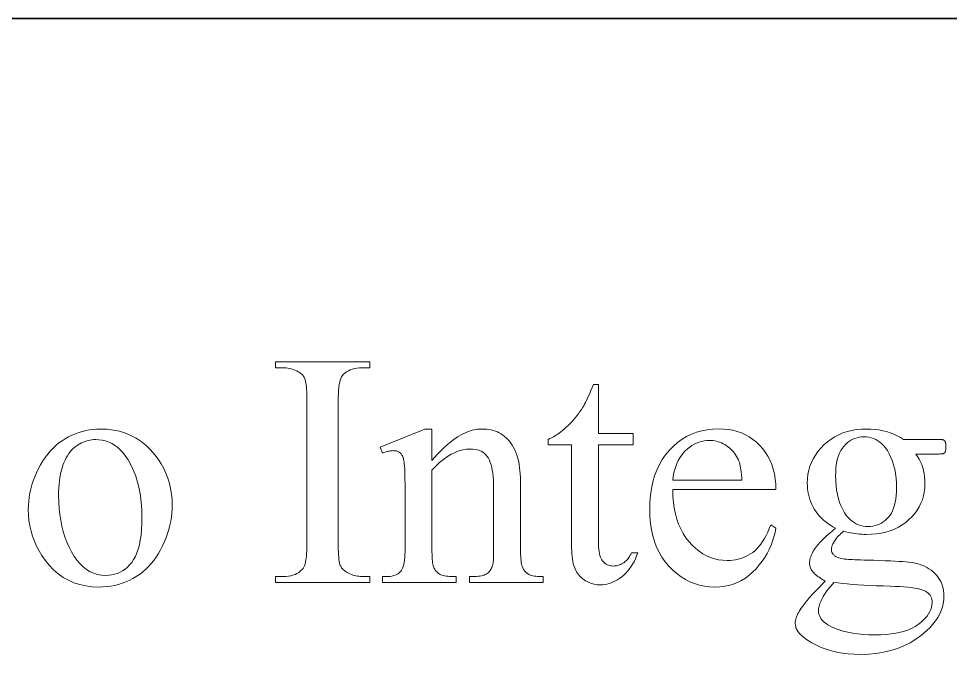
# Model space of a CAD drawing. Extents: x 0 to 297, y 0 to 210.
# Drawn here: x 227.94 to 248.58, y 55.92 to 70 of the extents above; entities that cross this region are included whole.
import ezdxf

# ---------------------------------------------------------------- set-up
doc = ezdxf.new("R2010")
doc.units = 0

msp = doc.modelspace()

# ---------------------------------------------------------------- linework, layer by layer
at = {"color": 7, "lineweight": 35}
msp.add_line((162, 70), (287, 70), dxfattribs=at)
at = {"color": 7, "lineweight": 13}
for points in [[(235.722778, 57.642391), (235.722778, 57.50901), (233.628342, 57.50901), (233.628342, 57.642391), (233.801376, 57.642391), (233.860275, 57.644157), (233.915863, 57.649456), (233.96814, 57.658291), (234.01709, 57.670654), (234.062729, 57.68655), (234.105042, 57.705982), (234.144058, 57.728947), (234.179749, 57.75544), (234.212112, 57.785469), (234.241165, 57.819031), (234.257599, 57.845348), (234.272308, 57.878151), (234.285294, 57.917446), (234.296539, 57.963226), (234.306061, 58.015499), (234.313843, 58.074261), (234.319901, 58.139507), (234.324219, 58.211246), (234.326813, 58.289471), (234.327682, 58.374187), (234.327682, 61.532082), (234.327225, 61.603821), (234.325806, 61.670509), (234.323471, 61.732155), (234.32019, 61.78875), (234.315979, 61.840302), (234.310822, 61.886803), (234.304718, 61.928261), (234.297699, 61.964668), (234.289734, 61.996033), (234.280823, 62.022346), (234.272858, 62.040119), (234.263382, 62.057388), (234.25238, 62.07415), (234.239868, 62.090408), (234.225845, 62.106163), (234.210312, 62.12141), (234.193268, 62.136154), (234.174698, 62.150394), (234.154617, 62.164131), (234.133026, 62.177361), (234.101151, 62.193798), (234.069, 62.208504), (234.03656, 62.221481), (234.003815, 62.232731), (233.970795, 62.242249), (233.937485, 62.250034), (233.9039, 62.256088), (233.87001, 62.260418), (233.835831, 62.263012), (233.801376, 62.263878), (233.628342, 62.263878), (233.628342, 62.397259), (235.722778, 62.397259), (235.722778, 62.263878), (235.546143, 62.263878), (235.48793, 62.262112), (235.432953, 62.256813), (235.381226, 62.247978), (235.332733, 62.235615), (235.287491, 62.219719), (235.245499, 62.200287), (235.206741, 62.177322), (235.171234, 62.150826), (235.138977, 62.120796), (235.109955, 62.087238), (235.092834, 62.060921), (235.077515, 62.028114), (235.063995, 61.988823), (235.052277, 61.943039), (235.042358, 61.89077), (235.034241, 61.832008), (235.027939, 61.766762), (235.023438, 61.695023), (235.020721, 61.616798), (235.019821, 61.532082), (235.019821, 58.374187), (235.020294, 58.302448), (235.021698, 58.23576), (235.024048, 58.174114), (235.027328, 58.117519), (235.03154, 58.065968), (235.036697, 58.019463), (235.042786, 57.978008), (235.04982, 57.941597), (235.057785, 57.910236), (235.066696, 57.883919), (235.074692, 57.86615), (235.08429, 57.848881), (235.095459, 57.832119), (235.108215, 57.815861), (235.122574, 57.800106), (235.138504, 57.784859), (235.156021, 57.770115), (235.175125, 57.755875), (235.195816, 57.742138), (235.218094, 57.728909), (235.249283, 57.712471), (235.280823, 57.697762), (235.312729, 57.684784), (235.344986, 57.673538), (235.377609, 57.664021), (235.410599, 57.656235), (235.443939, 57.650177), (235.477646, 57.645851), (235.511719, 57.643257), (235.546143, 57.642391)], [(240.784073, 61.896175), (240.784073, 60.8111), (241.555511, 60.8111), (241.555511, 60.558758), (240.784073, 60.558758), (240.784073, 58.417446), (240.784988, 58.35537), (240.78775, 58.297474), (240.792343, 58.243763), (240.798767, 58.194229), (240.807053, 58.14888), (240.817154, 58.107712), (240.829117, 58.070724), (240.842896, 58.037922), (240.858521, 58.0093), (240.875992, 57.984856), (240.894897, 57.963623), (240.914856, 57.944626), (240.935852, 57.927864), (240.957901, 57.913338), (240.980988, 57.901043), (241.005127, 57.890987), (241.030304, 57.883163), (241.056519, 57.877575), (241.083801, 57.874222), (241.112122, 57.873104), (241.135834, 57.873844), (241.159409, 57.87606), (241.182846, 57.879757), (241.206131, 57.88493), (241.229279, 57.891582), (241.252274, 57.899708), (241.275131, 57.909317), (241.297836, 57.920403), (241.320404, 57.932964), (241.342834, 57.947006), (241.36467, 57.96249), (241.385513, 57.979378), (241.405334, 57.997673), (241.424149, 58.017372), (241.441956, 58.038479), (241.458755, 58.060993), (241.474548, 58.084911), (241.489334, 58.110237), (241.503098, 58.136967), (241.515869, 58.165104), (241.656448, 58.165104), (241.630173, 58.096195), (241.601807, 58.030785), (241.571335, 57.968868), (241.538788, 57.910454), (241.50415, 57.85553), (241.467407, 57.804108), (241.428589, 57.75618), (241.38768, 57.71175), (241.344666, 57.670815), (241.299561, 57.633381), (241.253281, 57.599476), (241.206711, 57.569141), (241.159851, 57.542374), (241.112686, 57.519176), (241.065247, 57.499546), (241.017517, 57.483486), (240.969513, 57.470997), (240.921204, 57.462074), (240.872604, 57.456722), (240.823715, 57.454937), (240.790634, 57.455856), (240.757675, 57.458614), (240.724869, 57.463211), (240.692215, 57.469646), (240.659698, 57.477917), (240.627319, 57.488029), (240.595093, 57.499981), (240.563019, 57.513767), (240.531082, 57.529396), (240.499283, 57.546864), (240.468384, 57.56604), (240.439148, 57.586803), (240.411575, 57.609154), (240.385651, 57.633091), (240.361389, 57.658615), (240.338791, 57.685722), (240.317841, 57.714417), (240.298553, 57.744698), (240.28093, 57.776566), (240.264954, 57.81002), (240.25058, 57.846123), (240.237701, 57.885941), (240.226349, 57.929466), (240.216507, 57.976711), (240.208191, 58.027664), (240.20137, 58.082333), (240.196075, 58.140717), (240.192291, 58.202808), (240.190018, 58.268616), (240.189255, 58.338139), (240.189255, 60.558758), (239.66655, 60.558758), (239.66655, 60.677719), (239.706299, 60.694679), (239.746216, 60.71384), (239.786316, 60.735199), (239.826599, 60.758759), (239.867065, 60.784515), (239.907715, 60.812469), (239.948547, 60.842625), (239.989548, 60.874981), (240.030731, 60.909534), (240.072098, 60.946285), (240.113098, 60.98484), (240.153214, 61.024799), (240.192413, 61.066166), (240.230713, 61.10894), (240.268112, 61.153114), (240.304611, 61.1987), (240.34021, 61.245689), (240.374908, 61.294086), (240.408707, 61.343887), (240.441605, 61.395096), (240.458832, 61.424763), (240.477356, 61.458973), (240.497192, 61.497726), (240.518311, 61.541023), (240.540741, 61.58886), (240.564453, 61.641239), (240.589478, 61.698158), (240.615784, 61.759624), (240.643402, 61.82563), (240.672318, 61.896175)], [(229.753067, 60.908432), (229.90007, 60.902737), (230.041168, 60.885651), (230.176346, 60.85717), (230.305634, 60.817303), (230.428986, 60.766041), (230.546432, 60.703388), (230.657974, 60.629341), (230.763596, 60.543907), (230.863297, 60.447079), (230.957108, 60.33886), (231.030396, 60.240086), (231.095963, 60.138428), (231.153824, 60.033886), (231.203964, 59.926456), (231.246399, 59.816147), (231.281113, 59.702953), (231.308105, 59.586876), (231.327393, 59.467915), (231.338974, 59.346069), (231.342834, 59.22134), (231.340698, 59.132549), (231.33432, 59.043545), (231.323685, 58.954323), (231.308792, 58.864887), (231.289658, 58.77523), (231.266266, 58.685364), (231.238617, 58.595276), (231.206711, 58.504974), (231.170547, 58.414455), (231.130142, 58.323719), (231.085999, 58.235111), (231.038651, 58.15097), (230.988083, 58.071304), (230.934326, 57.996105), (230.87735, 57.925377), (230.817169, 57.859119), (230.753769, 57.797329), (230.687164, 57.740013), (230.617355, 57.687164), (230.544342, 57.638786), (230.468872, 57.594952), (230.391708, 57.555729), (230.312851, 57.521122), (230.2323, 57.491131), (230.150055, 57.465752), (230.066116, 57.444988), (229.980484, 57.428837), (229.893158, 57.417301), (229.804123, 57.410381), (229.713409, 57.408073), (229.56723, 57.414021), (229.427185, 57.431866), (229.293259, 57.461605), (229.165466, 57.503242), (229.043793, 57.556774), (228.928268, 57.622204), (228.818848, 57.699528), (228.715576, 57.78875), (228.618423, 57.88987), (228.527405, 58.00288), (228.456848, 58.104324), (228.393723, 58.208218), (228.338028, 58.314564), (228.289764, 58.423359), (228.248917, 58.534607), (228.2155, 58.648304), (228.189514, 58.764454), (228.170944, 58.883057), (228.159805, 59.004108), (228.156097, 59.127613), (228.15834, 59.218403), (228.1651, 59.309082), (228.176376, 59.399654), (228.192139, 59.49012), (228.212418, 59.580479), (228.237198, 59.670727), (228.266495, 59.760868), (228.300293, 59.850899), (228.338593, 59.940823), (228.381393, 60.03064), (228.427887, 60.118057), (228.477219, 60.20079), (228.529404, 60.278839), (228.584427, 60.352196), (228.642303, 60.420872), (228.703033, 60.484856), (228.766602, 60.544159), (228.833023, 60.598774), (228.902283, 60.648701), (228.974411, 60.693943), (229.04837, 60.734695), (229.123215, 60.77116), (229.198914, 60.803333), (229.275482, 60.831215), (229.352921, 60.854809), (229.431213, 60.874115), (229.510376, 60.88913), (229.590408, 60.899853), (229.67131, 60.906288)], [(237.096252, 60.209084), (237.211792, 60.341957), (237.326248, 60.46085), (237.439621, 60.56575), (237.55191, 60.656666), (237.663116, 60.733597), (237.773254, 60.796535), (237.882294, 60.845493), (237.990265, 60.880459), (238.097153, 60.90144), (238.202957, 60.908432), (238.256271, 60.907082), (238.308075, 60.903027), (238.358368, 60.896267), (238.407135, 60.886803), (238.454407, 60.874638), (238.500153, 60.859768), (238.544373, 60.842194), (238.587097, 60.821915), (238.628296, 60.798935), (238.667984, 60.773251), (238.706131, 60.744465), (238.742676, 60.712181), (238.777649, 60.676403), (238.811035, 60.637127), (238.842834, 60.594357), (238.873032, 60.548088), (238.901657, 60.498322), (238.928696, 60.445061), (238.954147, 60.388298), (238.978012, 60.328045), (238.993073, 60.282478), (239.006561, 60.2323), (239.018463, 60.177502), (239.028763, 60.118095), (239.037491, 60.054073), (239.044632, 59.985435), (239.050186, 59.912182), (239.054153, 59.834316), (239.056519, 59.751835), (239.057312, 59.664742), (239.057312, 58.255226), (239.057831, 58.194519), (239.059341, 58.137848), (239.061859, 58.085217), (239.065399, 58.036625), (239.069931, 57.992065), (239.075485, 57.95155), (239.082047, 57.915066), (239.089615, 57.882622), (239.098206, 57.854218), (239.107788, 57.829845), (239.116211, 57.812218), (239.125595, 57.795383), (239.135956, 57.779343), (239.147293, 57.764091), (239.159607, 57.749638), (239.172897, 57.735973), (239.187149, 57.723106), (239.202377, 57.711029), (239.218582, 57.699745), (239.235764, 57.689255), (239.254913, 57.679665), (239.277069, 57.671085), (239.302216, 57.663517), (239.330353, 57.656956), (239.361481, 57.651405), (239.395599, 57.646862), (239.432709, 57.64333), (239.472824, 57.640804), (239.515915, 57.63929), (239.562012, 57.638786), (239.562012, 57.50901), (237.928986, 57.50901), (237.928986, 57.638786), (237.997482, 57.638786), (238.042236, 57.639488), (238.084213, 57.641598), (238.123413, 57.645115), (238.159836, 57.650036), (238.193497, 57.656361), (238.224365, 57.664093), (238.252472, 57.673233), (238.277802, 57.683777), (238.300339, 57.695724), (238.320114, 57.709084), (238.337936, 57.723808), (238.354645, 57.739868), (238.370239, 57.757263), (238.38472, 57.77599), (238.398071, 57.796051), (238.410309, 57.817448), (238.421432, 57.840176), (238.431427, 57.864239), (238.440323, 57.889633), (238.44809, 57.916363), (238.450836, 57.929485), (238.453278, 57.947224), (238.455444, 57.969574), (238.457321, 57.996536), (238.458908, 58.028118), (238.460205, 58.064308), (238.461212, 58.105118), (238.461929, 58.150539), (238.462372, 58.200573), (238.462509, 58.255226), (238.462509, 59.607063), (238.461334, 59.694717), (238.457825, 59.777431), (238.451965, 59.855206), (238.443756, 59.928043), (238.433228, 59.995941), (238.420334, 60.058903), (238.405106, 60.116924), (238.387527, 60.170006), (238.367615, 60.218147), (238.345352, 60.261353), (238.320313, 60.300053), (238.292068, 60.334679), (238.26062, 60.365227), (238.225952, 60.391708), (238.18808, 60.414112), (238.147003, 60.432442), (238.102722, 60.446701), (238.055222, 60.456882), (238.004532, 60.462994), (237.950607, 60.465031), (237.864853, 60.460342), (237.77916, 60.446285), (237.693542, 60.422852), (237.608002, 60.390049), (237.522537, 60.34787), (237.437134, 60.296322), (237.351807, 60.235397), (237.266541, 60.165104), (237.181366, 60.085434), (237.096252, 59.996391), (237.096252, 58.255226), (237.096649, 58.190735), (237.097839, 58.131359), (237.099823, 58.077106), (237.1026, 58.027973), (237.106171, 57.983955), (237.110535, 57.945061), (237.115677, 57.911282), (237.121628, 57.882622), (237.128372, 57.859081), (237.13591, 57.84066), (237.146378, 57.820313), (237.157608, 57.801079), (237.169586, 57.782967), (237.182343, 57.765968), (237.195831, 57.750088), (237.210098, 57.735325), (237.225113, 57.72168), (237.240875, 57.709156), (237.257416, 57.697746), (237.274689, 57.687454), (237.294174, 57.678207), (237.317307, 57.669933), (237.34407, 57.662632), (237.374481, 57.656307), (237.408524, 57.650955), (237.446213, 57.646572), (237.487549, 57.643166), (237.532516, 57.640732), (237.581131, 57.639275), (237.633377, 57.638786), (237.633377, 57.50901), (236.000366, 57.50901), (236.000366, 57.638786), (236.072464, 57.638786), (236.121292, 57.640068), (236.16684, 57.643906), (236.209106, 57.650303), (236.248093, 57.659264), (236.283798, 57.67078), (236.316223, 57.684856), (236.345367, 57.701492), (236.371231, 57.720692), (236.393814, 57.742447), (236.413116, 57.766762), (236.429901, 57.794682), (236.444916, 57.827251), (236.45816, 57.864471), (236.46965, 57.906342), (236.47937, 57.952866), (236.487305, 58.004036), (236.4935, 58.059856), (236.49791, 58.120331), (236.500565, 58.185452), (236.501434, 58.255226), (236.501434, 59.480892), (236.501175, 59.595203), (236.500366, 59.700214), (236.499008, 59.795925), (236.497116, 59.882336), (236.49469, 59.959442), (236.491714, 60.027252), (236.48819, 60.085758), (236.484146, 60.134964), (236.479538, 60.174873), (236.474411, 60.205479), (236.468704, 60.230602), (236.462433, 60.25407), (236.455582, 60.275883), (236.448166, 60.296032), (236.440155, 60.314526), (236.43158, 60.33136), (236.422424, 60.346539), (236.412689, 60.360054), (236.402374, 60.371918), (236.391495, 60.382118), (236.379944, 60.391022), (236.36763, 60.398987), (236.354553, 60.406017), (236.340729, 60.412109), (236.326157, 60.417267), (236.310822, 60.421482), (236.294724, 60.424763), (236.277863, 60.427109), (236.260254, 60.428513), (236.241882, 60.428982), (236.221313, 60.42844), (236.199921, 60.426819), (236.177765, 60.424114), (236.1548, 60.42033), (236.131042, 60.415462), (236.106491, 60.409515), (236.081146, 60.402485), (236.055008, 60.394375), (236.028076, 60.385181), (236.000366, 60.374908), (235.946289, 60.504684), (236.941238, 60.908432), (237.096252, 60.908432)], [(242.431503, 59.56741), (242.434418, 59.423504), (242.444626, 59.285938), (242.462112, 59.15472), (242.486877, 59.029846), (242.518921, 58.911316), (242.558258, 58.799133), (242.604858, 58.693295), (242.658752, 58.593796), (242.71994, 58.500648), (242.788391, 58.413841), (242.861755, 58.334389), (242.937637, 58.263302), (243.016052, 58.200573), (243.09697, 58.146214), (243.18042, 58.100216), (243.266403, 58.06258), (243.354904, 58.033306), (243.445923, 58.012398), (243.539474, 57.999855), (243.635544, 57.99567), (243.699585, 57.997456), (243.761932, 58.002811), (243.822586, 58.01173), (243.881546, 58.024223), (243.938812, 58.040283), (243.994385, 58.05991), (244.048248, 58.083111), (244.100433, 58.109875), (244.150925, 58.140209), (244.199707, 58.174114), (244.246887, 58.212345), (244.292511, 58.255657), (244.336578, 58.304054), (244.379089, 58.357533), (244.420059, 58.416096), (244.459473, 58.47974), (244.497345, 58.548466), (244.533661, 58.622276), (244.568436, 58.701168), (244.601654, 58.785145), (244.713409, 58.713047), (244.695389, 58.615158), (244.6716, 58.519032), (244.642029, 58.424675), (244.606705, 58.332081), (244.565613, 58.241257), (244.518738, 58.152199), (244.466125, 58.064903), (244.407715, 57.979378), (244.343552, 57.895618), (244.273621, 57.813625), (244.198959, 57.736568), (244.120621, 57.667625), (244.038605, 57.606792), (243.952911, 57.554073), (243.863556, 57.50946), (243.770508, 57.472961), (243.673798, 57.444572), (243.573395, 57.424294), (243.46933, 57.412128), (243.361572, 57.408073), (243.244324, 57.412704), (243.130493, 57.426601), (243.020096, 57.449764), (242.913116, 57.482189), (242.80957, 57.52388), (242.709442, 57.574837), (242.612747, 57.635056), (242.51947, 57.70454), (242.429611, 57.783291), (242.343185, 57.871304), (242.262711, 57.96714), (242.190704, 58.069355), (242.127167, 58.177956), (242.072098, 58.292931), (242.025513, 58.414291), (241.987381, 58.54203), (241.957733, 58.676151), (241.936554, 58.816654), (241.923843, 58.963535), (241.919617, 59.116798), (241.92395, 59.282497), (241.936981, 59.440735), (241.95871, 59.591507), (241.98912, 59.734821), (242.028214, 59.870674), (242.075989, 59.999062), (242.132462, 60.119987), (242.197617, 60.233452), (242.271469, 60.339455), (242.354004, 60.437992), (242.4431, 60.528061), (242.536621, 60.60865), (242.634583, 60.679756), (242.736984, 60.741383), (242.843811, 60.793526), (242.955078, 60.836193), (243.070786, 60.869373), (243.190918, 60.893078), (243.315491, 60.907299), (243.444489, 60.912037), (243.553528, 60.908379), (243.658615, 60.897404), (243.759735, 60.879108), (243.856888, 60.853497), (243.950073, 60.820564), (244.039291, 60.780315), (244.124542, 60.73275), (244.205841, 60.677864), (244.283173, 60.615662), (244.356522, 60.546143), (244.424332, 60.470493), (244.485001, 60.389904), (244.538544, 60.304379), (244.58493, 60.213913), (244.624191, 60.118507), (244.656311, 60.018166), (244.68129, 59.912884), (244.699127, 59.802666), (244.709839, 59.687508), (244.713409, 59.56741)], [(246.036407, 58.713047), (245.977249, 58.743778), (245.920914, 58.776855), (245.867371, 58.812271), (245.81665, 58.850033), (245.768738, 58.890137), (245.723648, 58.932587), (245.681366, 58.977379), (245.641891, 59.024513), (245.605225, 59.07399), (245.571381, 59.125809), (245.540558, 59.179359), (245.51297, 59.234028), (245.488647, 59.289814), (245.46756, 59.346718), (245.449707, 59.404739), (245.43512, 59.463879), (245.423752, 59.524132), (245.415649, 59.585506), (245.410782, 59.647999), (245.409149, 59.711605), (245.412857, 59.808289), (245.423935, 59.902233), (245.442413, 59.993439), (245.468277, 60.081902), (245.501526, 60.167625), (245.542175, 60.25061), (245.59021, 60.330856), (245.64563, 60.408363), (245.70845, 60.483128), (245.778656, 60.555153), (245.85463, 60.622276), (245.934753, 60.682335), (246.019012, 60.735325), (246.107422, 60.781254), (246.199982, 60.820114), (246.296692, 60.85191), (246.397522, 60.876637), (246.502533, 60.894302), (246.611664, 60.9049), (246.724945, 60.908432), (246.81813, 60.906128), (246.908798, 60.899204), (246.996933, 60.887669), (247.08255, 60.871521), (247.165649, 60.850754), (247.246216, 60.825378), (247.324265, 60.795383), (247.39978, 60.760777), (247.472778, 60.721554), (247.543259, 60.677719), (248.242615, 60.677719), (248.272308, 60.677628), (248.299423, 60.677361), (248.323944, 60.67691), (248.345856, 60.676277), (248.365173, 60.675468), (248.381897, 60.674477), (248.396027, 60.673302), (248.407562, 60.671951), (248.416504, 60.670422), (248.422852, 60.668709), (248.427765, 60.666779), (248.432373, 60.664597), (248.436707, 60.662163), (248.440735, 60.659477), (248.444489, 60.65654), (248.447937, 60.653351), (248.451111, 60.649906), (248.45401, 60.646214), (248.456604, 60.642265), (248.458908, 60.638065), (248.463013, 60.631073), (248.46669, 60.62307), (248.46994, 60.614056), (248.472748, 60.604034), (248.475128, 60.593006), (248.477081, 60.580963), (248.478592, 60.567913), (248.479675, 60.553856), (248.480316, 60.538788), (248.48053, 60.522709), (248.480347, 60.504539), (248.479813, 60.487526), (248.478912, 60.471664), (248.477646, 60.456955), (248.476028, 60.443401), (248.474045, 60.431), (248.47171, 60.419754), (248.468994, 60.40966), (248.465942, 60.400719), (248.462509, 60.392933), (248.46019, 60.3894), (248.457535, 60.386009), (248.454559, 60.382767), (248.451263, 60.379665), (248.447632, 60.376709), (248.443695, 60.373898), (248.439423, 60.371231), (248.43483, 60.368706), (248.429901, 60.366329), (248.424652, 60.364094), (248.417969, 60.362038), (248.408722, 60.360199), (248.396912, 60.358578), (248.382553, 60.35717), (248.365631, 60.355984), (248.346146, 60.355007), (248.324097, 60.354252), (248.2995, 60.35371), (248.272339, 60.353386), (248.242615, 60.353279), (247.813629, 60.353279), (247.85199, 60.299927), (247.886307, 60.24369), (247.91658, 60.18457), (247.942825, 60.122566), (247.965027, 60.057678), (247.9832, 59.989906), (247.99733, 59.919247), (248.007431, 59.845707), (248.013489, 59.769283), (248.015503, 59.689976), (248.011963, 59.599026), (248.001373, 59.510742), (247.983704, 59.425125), (247.958984, 59.342175), (247.927185, 59.261894), (247.888321, 59.18428), (247.842392, 59.109333), (247.789398, 59.037056), (247.72934, 58.967445), (247.662216, 58.900501), (247.589157, 58.838173), (247.511246, 58.782406), (247.428513, 58.7332), (247.340958, 58.690552), (247.248566, 58.654469), (247.151337, 58.624943), (247.049286, 58.601982), (246.942398, 58.585579), (246.830673, 58.575737), (246.714127, 58.572456), (246.664993, 58.573177), (246.615646, 58.57534), (246.566071, 58.578945), (246.516296, 58.583992), (246.466293, 58.590481), (246.416077, 58.598412), (246.365646, 58.607784), (246.315002, 58.618599), (246.26413, 58.630856), (246.213043, 58.644554), (246.182358, 58.6175), (246.153717, 58.591129), (246.127136, 58.565445), (246.1026, 58.540443), (246.080124, 58.516129), (246.059692, 58.4925), (246.041336, 58.469555), (246.025024, 58.447296), (246.010757, 58.42572), (245.998566, 58.404827), (245.987946, 58.384586), (245.978439, 58.36496), (245.970062, 58.345943), (245.962799, 58.327541), (245.95665, 58.30975), (245.95163, 58.292572), (245.947708, 58.276009), (245.944916, 58.260056), (245.943237, 58.244717), (245.942688, 58.229992), (245.943283, 58.21777), (245.945068, 58.20562), (245.948029, 58.193546), (245.952194, 58.181541), (245.95755, 58.169609), (245.964096, 58.157749), (245.971832, 58.145962), (245.980743, 58.134243), (245.99086, 58.122601), (246.002167, 58.111031), (246.015198, 58.099819), (246.030502, 58.089256), (246.048065, 58.079342), (246.067917, 58.070076), (246.090027, 58.061462), (246.11441, 58.053493), (246.141083, 58.046177), (246.170013, 58.039509), (246.201202, 58.033489), (246.23468, 58.028118), (246.257904, 58.025269), (246.28717, 58.022491), (246.322495, 58.019791), (246.363876, 58.017159), (246.411316, 58.014599), (246.464813, 58.012112), (246.524368, 58.009697), (246.589981, 58.007351), (246.661652, 58.005081), (246.739365, 58.00288), (246.88266, 57.999134), (247.015503, 57.995094), (247.137878, 57.990768), (247.249817, 57.986156), (247.351303, 57.981251), (247.442322, 57.976063), (247.522888, 57.970581), (247.593002, 57.964813), (247.652664, 57.958759), (247.701874, 57.952412), (247.767578, 57.94149), (247.830566, 57.927467), (247.890869, 57.910343), (247.948456, 57.890121), (248.003326, 57.866798), (248.055511, 57.840374), (248.104996, 57.810848), (248.151764, 57.778225), (248.195831, 57.7425), (248.237198, 57.703674), (248.275208, 57.662361), (248.309235, 57.619175), (248.339233, 57.574116), (248.36525, 57.52718), (248.387253, 57.478367), (248.405273, 57.427685), (248.419266, 57.375126), (248.429276, 57.32069), (248.435272, 57.264381), (248.437271, 57.2062), (248.433456, 57.125233), (248.421997, 57.045277), (248.402893, 56.966328), (248.376129, 56.88839), (248.341751, 56.811462), (248.299713, 56.735542), (248.250031, 56.660633), (248.192719, 56.586731), (248.127762, 56.51384), (248.055161, 56.441959), (247.939255, 56.341961), (247.816513, 56.252487), (247.68692, 56.173538), (247.550476, 56.105118), (247.407166, 56.047222), (247.257034, 55.999855), (247.100037, 55.963013), (246.936188, 55.936695), (246.765503, 55.920906), (246.587952, 55.915642), (246.450974, 55.918781), (246.318314, 55.928188), (246.189972, 55.943871), (246.065979, 55.965824), (245.946289, 55.994049), (245.830933, 56.028549), (245.71991, 56.069321), (245.61319, 56.116364), (245.510818, 56.169682), (245.412766, 56.229271), (245.361389, 56.265465), (245.31543, 56.301945), (245.274872, 56.338715), (245.239731, 56.375774), (245.209991, 56.41312), (245.185654, 56.450756), (245.166733, 56.488678), (245.153214, 56.52689), (245.145096, 56.565392), (245.142395, 56.604179), (245.142792, 56.621483), (245.143982, 56.638786), (245.145966, 56.65609), (245.148743, 56.673393), (245.152313, 56.690697), (245.156677, 56.708), (245.161819, 56.725304), (245.16777, 56.742607), (245.174515, 56.759911), (245.182053, 56.777214), (245.195602, 56.804935), (245.211761, 56.834751), (245.230499, 56.866653), (245.251831, 56.900646), (245.275772, 56.936733), (245.302307, 56.974907), (245.331436, 57.015175), (245.363159, 57.057533), (245.397476, 57.101982), (245.434387, 57.148521), (245.442612, 57.158253), (245.457184, 57.174477), (245.478088, 57.197186), (245.505341, 57.226387), (245.53894, 57.262074), (245.578873, 57.304253), (245.625168, 57.352917), (245.677795, 57.408073), (245.736771, 57.469715), (245.802094, 57.537849), (245.765701, 57.559967), (245.731506, 57.581612), (245.699509, 57.602791), (245.669724, 57.623501), (245.64212, 57.643745), (245.61673, 57.663517), (245.593536, 57.682819), (245.57254, 57.701656), (245.553741, 57.720024), (245.53714, 57.737923), (245.5224, 57.755821), (245.509232, 57.774185), (245.497604, 57.793022), (245.487534, 57.812328), (245.479004, 57.8321), (245.472031, 57.852341), (245.466599, 57.873051), (245.462723, 57.89423), (245.460403, 57.915878), (245.459625, 57.937992), (245.460663, 57.963661), (245.46373, 57.990192), (245.468872, 58.01759), (245.476059, 58.045853), (245.485306, 58.074982), (245.496613, 58.104973), (245.509964, 58.13583), (245.525375, 58.167553), (245.542847, 58.200142), (245.562363, 58.233597), (245.585602, 58.268887), (245.614197, 58.306992), (245.648178, 58.347908), (245.687531, 58.391636), (245.732239, 58.438175), (245.782333, 58.487526), (245.837799, 58.539688), (245.898636, 58.594662), (245.964828, 58.652451)], [(229.641312, 60.674114), (229.603088, 60.672981), (229.564819, 60.669571), (229.52652, 60.663895), (229.488174, 60.655945), (229.449799, 60.645725), (229.411392, 60.633236), (229.37294, 60.618473), (229.334457, 60.60144), (229.295944, 60.582134), (229.257385, 60.560562), (229.219559, 60.536137), (229.183197, 60.508289), (229.148331, 60.477016), (229.114929, 60.442318), (229.083008, 60.404198), (229.052567, 60.362652), (229.02359, 60.31768), (228.996109, 60.269283), (228.970093, 60.217464), (228.945572, 60.16222), (228.922958, 60.103638), (228.90274, 60.041817), (228.884888, 59.976746), (228.869431, 59.908432), (228.856354, 59.836876), (228.845642, 59.762074), (228.837311, 59.684029), (228.83136, 59.602737), (228.827789, 59.518204), (228.826599, 59.430424), (228.829468, 59.288212), (228.838074, 59.149963), (228.852402, 59.015678), (228.872467, 58.885361), (228.898254, 58.75901), (228.929779, 58.636623), (228.967041, 58.518204), (229.010025, 58.403748), (229.058746, 58.293259), (229.11319, 58.186733), (229.172333, 58.087418), (229.235107, 57.998554), (229.301529, 57.920151), (229.371597, 57.852196), (229.445297, 57.794701), (229.522644, 57.747654), (229.603622, 57.711063), (229.688248, 57.684929), (229.77652, 57.669247), (229.868423, 57.664021), (229.937134, 57.666904), (230.003387, 57.675556), (230.0672, 57.689976), (230.128555, 57.710163), (230.187454, 57.736118), (230.243912, 57.767841), (230.297913, 57.805332), (230.349457, 57.848591), (230.39856, 57.897617), (230.445206, 57.952412), (230.488358, 58.014236), (230.526962, 58.084354), (230.561035, 58.162758), (230.590561, 58.249458), (230.61554, 58.344448), (230.635971, 58.447727), (230.651871, 58.559299), (230.663239, 58.679161), (230.670044, 58.807316), (230.672318, 58.94376), (230.668533, 59.115932), (230.657166, 59.280605), (230.638245, 59.437778), (230.611755, 59.587452), (230.577682, 59.72963), (230.536057, 59.864311), (230.486847, 59.991489), (230.430069, 60.111172), (230.365723, 60.223358), (230.293793, 60.328045), (230.241211, 60.393799), (230.185791, 60.452629), (230.127579, 60.504539), (230.066544, 60.54953), (230.002701, 60.587597), (229.93605, 60.618744), (229.866577, 60.642967), (229.794312, 60.660271), (229.719208, 60.670654)], [(246.663666, 60.735397), (246.611176, 60.733273), (246.560425, 60.726891), (246.511383, 60.716255), (246.464096, 60.701366), (246.418533, 60.682224), (246.374695, 60.658829), (246.332581, 60.63118), (246.292206, 60.599277), (246.253571, 60.563118), (246.21666, 60.522709), (246.182404, 60.477901), (246.151764, 60.428547), (246.124725, 60.374657), (246.101303, 60.316219), (246.081467, 60.253242), (246.065247, 60.185722), (246.052628, 60.113659), (246.043625, 60.037056), (246.038208, 59.95591), (246.036407, 59.87022), (246.038864, 59.758865), (246.046219, 59.65263), (246.058472, 59.551514), (246.075623, 59.455513), (246.097687, 59.364635), (246.124664, 59.278873), (246.156525, 59.198231), (246.193298, 59.122707), (246.23497, 59.052303), (246.28154, 58.987019), (246.320038, 58.941814), (246.360565, 58.901367), (246.403107, 58.865681), (246.447662, 58.834751), (246.494232, 58.808578), (246.542831, 58.787163), (246.593445, 58.770512), (246.646072, 58.758614), (246.700714, 58.751476), (246.757385, 58.749096), (246.811218, 58.751152), (246.863083, 58.757317), (246.91301, 58.76759), (246.960999, 58.781975), (247.007034, 58.800468), (247.051117, 58.823071), (247.093262, 58.849781), (247.133453, 58.880604), (247.171692, 58.915535), (247.208008, 58.954575), (247.241562, 58.998016), (247.271591, 59.046143), (247.298096, 59.098953), (247.32106, 59.156452), (247.340485, 59.218636), (247.356384, 59.285507), (247.368744, 59.357063), (247.377579, 59.433308), (247.382874, 59.514236), (247.384644, 59.599854), (247.382156, 59.712002), (247.374695, 59.819176), (247.362259, 59.921375), (247.344849, 60.0186), (247.322464, 60.110847), (247.295105, 60.198124), (247.262756, 60.280422), (247.225449, 60.35775), (247.183167, 60.430099), (247.13591, 60.497475), (247.098083, 60.542679), (247.058182, 60.583126), (247.01619, 60.618816), (246.972092, 60.649746), (246.925919, 60.675919), (246.877655, 60.69733), (246.827286, 60.713985), (246.774841, 60.72588), (246.720291, 60.733017)], [(242.431503, 59.776493), (243.959991, 59.776493), (243.955978, 59.838066), (243.951187, 59.895889), (243.945602, 59.949963), (243.939224, 60.000286), (243.932053, 60.046864), (243.924072, 60.089687), (243.915314, 60.128765), (243.905762, 60.164093), (243.895416, 60.195671), (243.884277, 60.223503), (243.865372, 60.263012), (243.844696, 60.300793), (243.822266, 60.336842), (243.79805, 60.371159), (243.772079, 60.403748), (243.744339, 60.434605), (243.714844, 60.463734), (243.683563, 60.491131), (243.650528, 60.516796), (243.615723, 60.540733), (243.579865, 60.562653), (243.543686, 60.58226), (243.507187, 60.599564), (243.470367, 60.614563), (243.433228, 60.627251), (243.395752, 60.637634), (243.357941, 60.645706), (243.319824, 60.651474), (243.281372, 60.654938), (243.242615, 60.65609), (243.183395, 60.653767), (243.125458, 60.64679), (243.068771, 60.635162), (243.013336, 60.618889), (242.959167, 60.597961), (242.906281, 60.572384), (242.85463, 60.542156), (242.80426, 60.507278), (242.755142, 60.467751), (242.707275, 60.423573), (242.662018, 60.375252), (242.620697, 60.323284), (242.583298, 60.267681), (242.54982, 60.208435), (242.520279, 60.145546), (242.494659, 60.079018), (242.472977, 60.00885), (242.455231, 59.935036), (242.441406, 59.857586)], [(246.000366, 57.50901), (245.9673, 57.472492), (245.935913, 57.436481), (245.906158, 57.40097), (245.878082, 57.365967), (245.851654, 57.33147), (245.826889, 57.297474), (245.803787, 57.263985), (245.782333, 57.230999), (245.762543, 57.198521), (245.744415, 57.166546), (245.727982, 57.135075), (245.713272, 57.104107), (245.700287, 57.073647), (245.689041, 57.04369), (245.67952, 57.014236), (245.671738, 56.985291), (245.66568, 56.956848), (245.661362, 56.928909), (245.658752, 56.901478), (245.657898, 56.874546), (245.659988, 56.840374), (245.66626, 56.807064), (245.676712, 56.77462), (245.691345, 56.743042), (245.710175, 56.712326), (245.73317, 56.68248), (245.760345, 56.653496), (245.791718, 56.625378), (245.827255, 56.598122), (245.866974, 56.571735), (245.942291, 56.52927), (246.024017, 56.491276), (246.112152, 56.457748), (246.206711, 56.428692), (246.307678, 56.404106), (246.41507, 56.383991), (246.52887, 56.368347), (246.649109, 56.35717), (246.775742, 56.350468), (246.908798, 56.348232), (247.035156, 56.350521), (247.154724, 56.357388), (247.267471, 56.368835), (247.373398, 56.384857), (247.472519, 56.40546), (247.564819, 56.430641), (247.650299, 56.4604), (247.728973, 56.494736), (247.800842, 56.533649), (247.865906, 56.577145), (247.924469, 56.62323), (247.976868, 56.669933), (248.023087, 56.717247), (248.063156, 56.765175), (248.097061, 56.813713), (248.124802, 56.862869), (248.146378, 56.912632), (248.161789, 56.963013), (248.171036, 57.014004), (248.174118, 57.065609), (248.172272, 57.102016), (248.166763, 57.136265), (248.157562, 57.168346), (248.144699, 57.198269), (248.128159, 57.226025), (248.107925, 57.251621), (248.08403, 57.275051), (248.056458, 57.296322), (248.025208, 57.315426), (247.990265, 57.332371), (247.949097, 57.347584), (247.900574, 57.361496), (247.844696, 57.374115), (247.781464, 57.385433), (247.710892, 57.395454), (247.63295, 57.404179), (247.547653, 57.411606), (247.455017, 57.417736), (247.355011, 57.422565), (247.24765, 57.426098), (247.089188, 57.43082), (246.938217, 57.436337), (246.794739, 57.442642), (246.658752, 57.449745), (246.530273, 57.457642), (246.409302, 57.466328), (246.295822, 57.475811), (246.189835, 57.486084), (246.091354, 57.49715)]]:
    msp.add_lwpolyline(points, close=True, dxfattribs=at)

doc.saveas('drawing.dxf')
